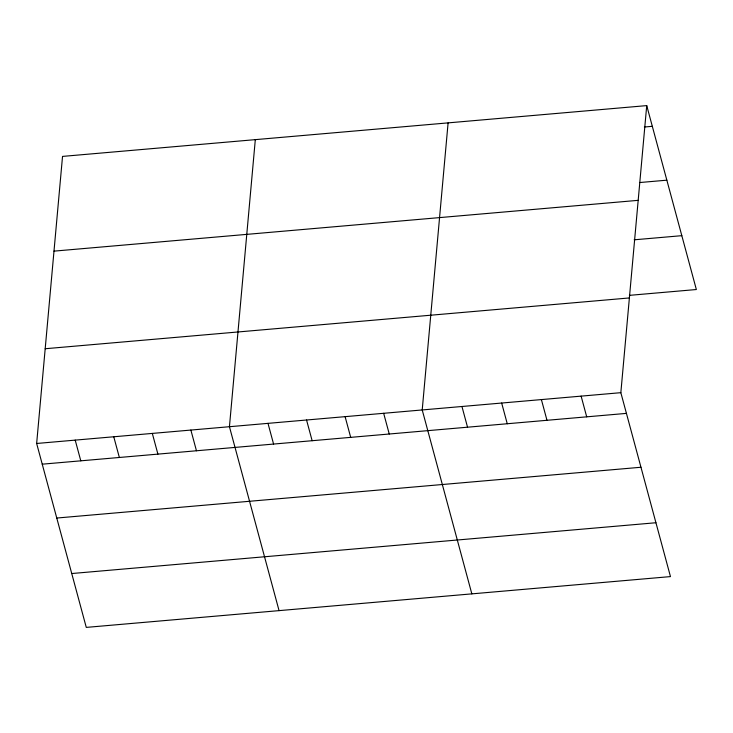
<?xml version="1.0" encoding="UTF-8"?>
<svg xmlns="http://www.w3.org/2000/svg" width="733" height="733" viewBox="0 0 733 733"><rect width="100%" height="100%" fill="white"/><g stroke="black" fill="none" stroke-linecap="round" stroke-linejoin="round"><path stroke-width="1.1" d="M646.726 105.607L620.842 392.677L670.466 576.596L86.274 627.393L36.65 443.474L62.534 156.404L646.726 105.607L696.35 289.526L629.381 295.353M255.313 139.637L229.438 426.707L279.062 610.635M448.101 122.878L422.217 409.949L471.841 593.867M644.371 127.011L652.315 126.314M639.607 182.544L666.847 180.181M53.985 251.135L638.186 200.338M634.146 239.81L681.818 235.669M45.189 348.734L629.381 297.946M36.65 443.474L620.842 392.677M42.239 464.181L626.431 413.385M56.771 518.039L640.963 467.251M71.742 573.536L655.934 522.739M581.122 396.132L586.702 416.839M541.394 399.586L546.983 420.293M501.665 403.04L507.254 423.747M461.946 406.494L467.535 427.202M383.661 413.302L389.25 434.009M345.106 416.656L350.695 437.363M306.55 420.009L312.139 440.716M267.994 423.353L273.583 444.07M190.873 430.06L196.462 450.777M152.317 433.414L157.907 454.121M113.762 436.767L119.351 457.474M75.206 440.121L80.795 460.828"/></g></svg>
